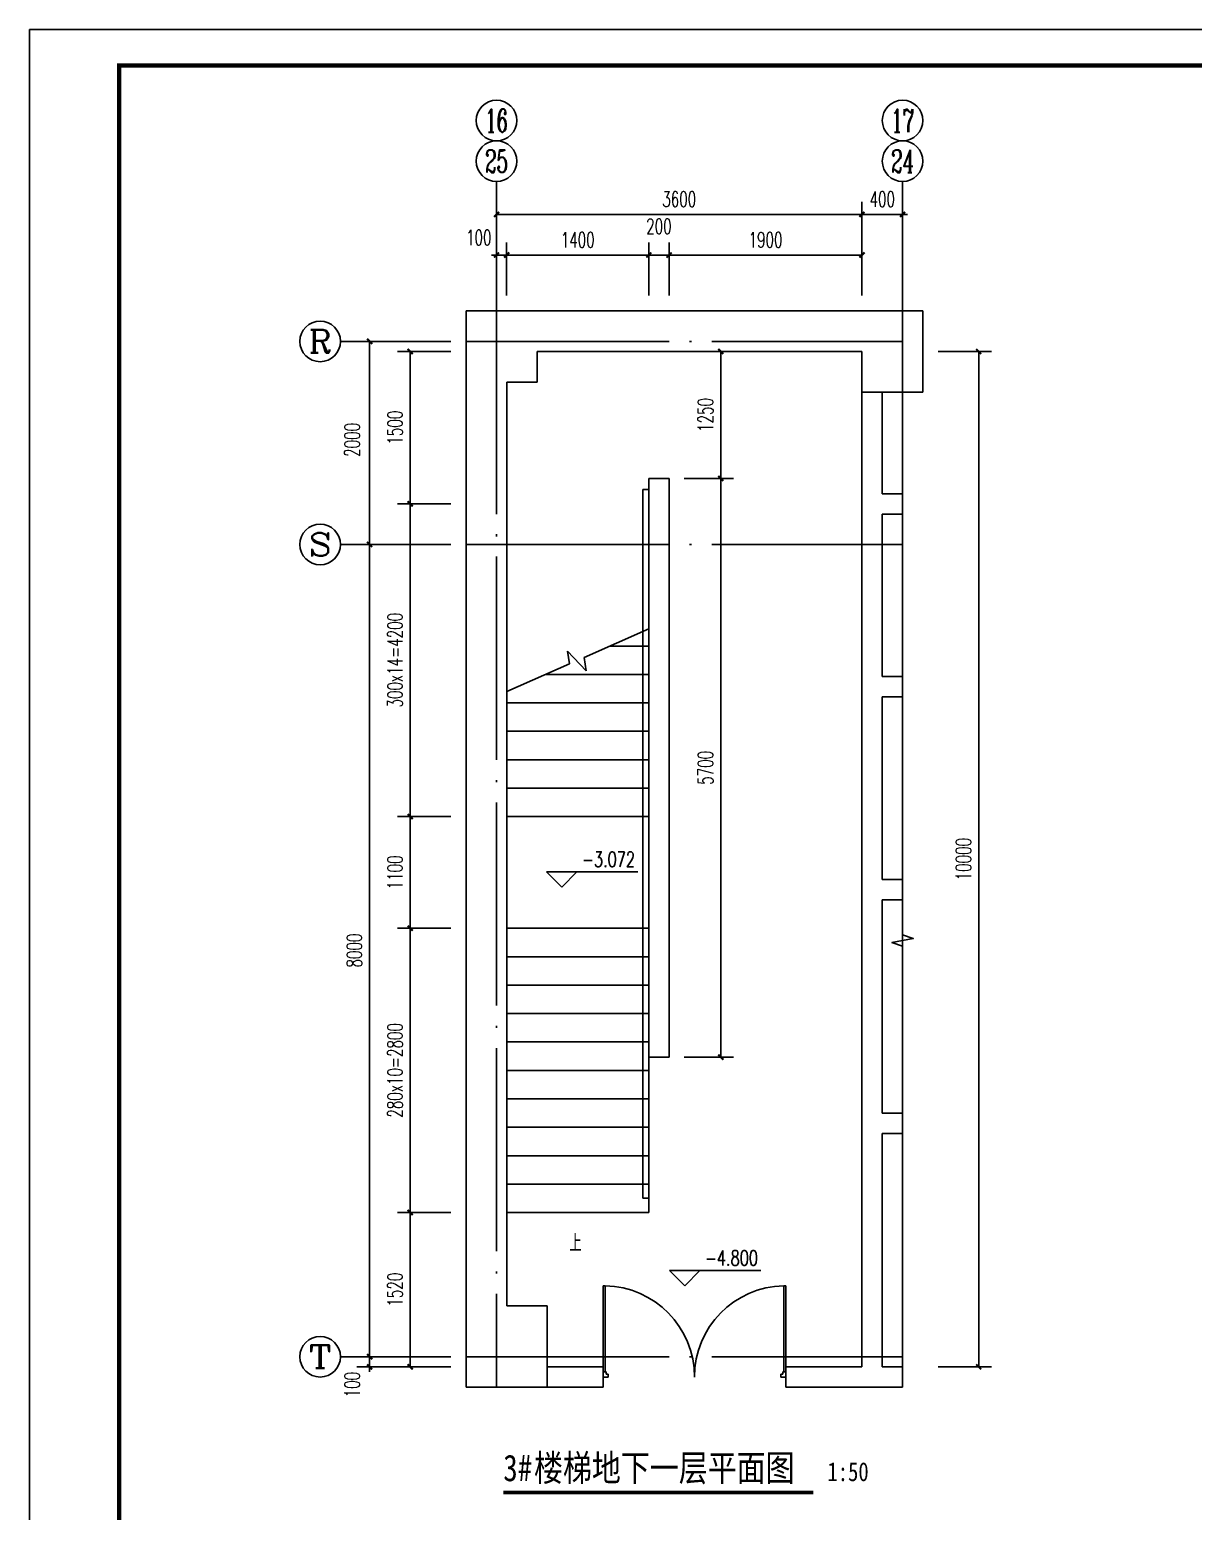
# Model space of a CAD drawing. Extents: x 239268 to 489116, y -316056 to -246175.
# Drawn here: x 418982 to 430446, y -260768 to -246175 of the extents above; entities that cross this region are included whole.
import ezdxf
from ezdxf.enums import TextEntityAlignment as Align

# ---------------------------------------------------------------- set-up
doc = ezdxf.new("R2010")
doc.units = 0
doc.header["$LTSCALE"] = 1000
doc.header["$MEASUREMENT"] = 0
doc.linetypes.add('DOTE', pattern=[2.42, 2, -0.2, 0.02, -0.2])
doc.layers.get('0').update_dxf_attribs({"linetype": 'CONTINUOUS'})
doc.layers.get('Defpoints').update_dxf_attribs({"color": 6, "linetype": 'CONTINUOUS'})
for name, color, linetype in [('A-墙线', 2, 'CONTINUOUS'), ('A-门', 167, 'CONTINUOUS'), ('AXIS', 3, 'CONTINUOUS'), ('AXIS_TEXT', 7, 'CONTINUOUS'), ('COLUMN', 2, 'CONTINUOUS'), ('DIM_ELEV', 3, 'CONTINUOUS'), ('DIM_SYMB', 3, 'CONTINUOUS'), ('DOTE', 26, 'DOTE'), ('PUB_TEXT', 7, 'CONTINUOUS'), ('STAIR', 4, 'CONTINUOUS'), ('WALL', 2, 'CONTINUOUS'), ('图框', 85, 'CONTINUOUS')]:
    doc.layers.add(name, color=color, linetype=linetype)
doc.styles.add('_TCH_AXIS', font='COMPLEX', dxfattribs={"bigfont": 'GBCBIG'})
doc.styles.add('_TCH_DIM', font='SIMPLEX', dxfattribs={"bigfont": 'GBCBIG'})
doc.styles.add('COMPLEX', font='COMPLEX')
doc.styles.add('DIM_FONT', font='SIMPLEX.shx', dxfattribs={"width": 0.65})
doc.styles.add('房间名称', font='SIMHEI.TTF', dxfattribs={"width": 0.8})
doc.dimstyles.new('DIMN50', dxfattribs={"dimscale": 0.5, "dimtxt": 300, "dimasz": 100, "dimexe": 250, "dimexo": 300, "dimgap": 150, "dimtad": 1, "dimdec": 0, "dimzin": 0, "dimdsep": 46, "dimtxsty": 'DIM_FONT', "dimblk": 'ARCHTICK', "dimcen": 0.09, "dimclrt": 7, "dimazin": 2, "dimtfac": 1, "dimtdec": 0, "dimtix": 1, "dimtmove": 2, "dimatfit": 3, "dimfxl": 0, "dimtolj": 1, "dimtzin": 0, "dimarcsym": 0})

# ---------------------------------------------------------------- blocks, each defined once
blk = doc.blocks.new('m1800')
at = {"layer": 'A-墙线'}
for p, q in [((-900, -100), (-900, 100)), ((900, -100), (900, 100))]:
    blk.add_line(p, q, dxfattribs=at)
at = {"layer": 'A-门'}
for p, q in [((-900, 900), (-900, 0)), ((-900, 900), (-880, 900)), ((-880, 900), (-880, 50)), ((880, 900), (880, 50)), ((900, 900), (880, 900)), ((900, 900), (900, 0)), ((-900, 50), (-870, 50)), ((-900, 0), (-850, 0)), ((-870, 50), (-870, 30)), ((-870, 30), (-850, 30)), ((-850, 30), (-850, 0)), ((850, 30), (850, 0)), ((870, 30), (850, 30)), ((900, 0), (850, 0)), ((870, 50), (870, 30)), ((900, 50), (870, 50))]:
    blk.add_line(p, q, dxfattribs=at)
for centre, start, end in [((-900, 0), 0, 88.7267), ((900, 0), 91.2733, 180)]:
    blk.add_arc(centre, 900, start, end, dxfattribs=at)
blk = doc.blocks.new('TJAD_TK_A0')
at = {"layer": '图框'}
for p in [(2162, 399.3), (973, -441.7)]:
    blk.add_line(p, (973, 399.3), dxfattribs=at)
at = {"layer": '图框', "const_width": 1.2}
blk.add_lwpolyline([(2152, -431.7), (2152, 389.3), (998, 389.3), (998, -431.7)], close=True, dxfattribs=at)
blk = doc.blocks.new('_ArchTick')
at = {"color": 0, "linetype": 'ByBlock', "const_width": 0.4}
blk.add_lwpolyline([(-0.5, -0.5), (0.5, 0.5)], dxfattribs=at)
blk = doc.blocks.new('*D238')
at = {"layer": 'AXIS', "color": 0, "lineweight": -2}
for p, q in [((425431, -250595), (425915, -250595)), ((425790, -256295), (425790, -250595)), ((425431, -256295), (425915, -256295))]:
    blk.add_line(p, q, dxfattribs=at)
at = {"layer": 'Defpoints', "color": 0}
for p in [(425281, -250595), (425790, -250595), (425281, -256295)]:
    blk.add_point(p, dxfattribs=at)
at = {"layer": 'AXIS', "color": 0, "lineweight": -2, "xscale": 50, "yscale": 50, "zscale": 50}
for p, rotation in [((425790, -250595), 90), ((425790, -256295), 270)]:
    blk.add_blockref('_ArchTick', p, dxfattribs=dict(at, rotation=rotation))
at = {"layer": 'AXIS', "color": 7, "insert": (425640, -253445), "char_height": 150, "attachment_point": 5, "rotation": 90, "style": 'DIM_FONT'}
blk.add_mtext('\\A1;5700', dxfattribs=at)
blk = doc.blocks.new('*D239')
at = {"layer": 'AXIS', "color": 0, "lineweight": -2}
for p, q in [((425431, -249345), (425915, -249345)), ((425790, -250595), (425790, -249345)), ((425431, -250595), (425915, -250595))]:
    blk.add_line(p, q, dxfattribs=at)
at = {"layer": 'Defpoints', "color": 0}
for p in [(425281, -249345), (425790, -249345), (425281, -250595)]:
    blk.add_point(p, dxfattribs=at)
at = {"layer": 'AXIS', "color": 0, "lineweight": -2, "xscale": 50, "yscale": 50, "zscale": 50}
for p, rotation in [((425790, -249345), 90), ((425790, -250595), 270)]:
    blk.add_blockref('_ArchTick', p, dxfattribs=dict(at, rotation=rotation))
at = {"layer": 'AXIS', "color": 7, "insert": (425640, -249970), "char_height": 150, "attachment_point": 5, "rotation": 90, "style": 'DIM_FONT'}
blk.add_mtext('\\A1;1250', dxfattribs=at)
blk = doc.blocks.new('*D272')
at = {"layer": 'AXIS', "color": 0, "lineweight": -2}
for p, q in [((427931, -249345), (428456, -249345)), ((428331, -259345), (428331, -249345)), ((427931, -259345), (428456, -259345))]:
    blk.add_line(p, q, dxfattribs=at)
at = {"layer": 'Defpoints', "color": 0}
for p in [(427781, -249345), (428331, -249345), (427781, -259345)]:
    blk.add_point(p, dxfattribs=at)
at = {"layer": 'AXIS', "color": 0, "lineweight": -2, "xscale": 50, "yscale": 50, "zscale": 50}
for p, rotation in [((428331, -249345), 90), ((428331, -259345), 270)]:
    blk.add_blockref('_ArchTick', p, dxfattribs=dict(at, rotation=rotation))
at = {"layer": 'AXIS', "color": 7, "insert": (428181, -254345), "char_height": 150, "attachment_point": 5, "rotation": 90, "style": 'DIM_FONT'}
blk.add_mtext('\\A1;10000', dxfattribs=at)
blk = doc.blocks.new('*D273')
at = {"layer": 'AXIS', "color": 0, "lineweight": -2}
for p, q in [((423131, -259245), (422206, -259245)), ((422331, -259245), (422331, -259195)), ((422331, -259345), (422331, -259245)), ((423131, -259345), (422206, -259345)), ((422331, -259345), (422331, -259395))]:
    blk.add_line(p, q, dxfattribs=at)
at = {"layer": 'Defpoints', "color": 0}
for p in [(422331, -259245), (423281, -259245), (423281, -259345)]:
    blk.add_point(p, dxfattribs=at)
at = {"layer": 'AXIS', "color": 0, "lineweight": -2, "xscale": 50, "yscale": 50, "zscale": 50}
for p, rotation in [((422331, -259245), 270), ((422331, -259345), 90)]:
    blk.add_blockref('_ArchTick', p, dxfattribs=dict(at, rotation=rotation))
at = {"layer": 'AXIS', "color": 7, "insert": (422159, -259520), "char_height": 150, "attachment_point": 5, "rotation": 90, "style": 'DIM_FONT'}
blk.add_mtext('\\A1;100', dxfattribs=at)
blk = doc.blocks.new('*D274')
at = {"layer": 'AXIS', "color": 0, "lineweight": -2}
for p, q in [((423131, -251245), (422206, -251245)), ((422331, -259245), (422331, -251245)), ((423131, -259245), (422206, -259245))]:
    blk.add_line(p, q, dxfattribs=at)
at = {"layer": 'Defpoints', "color": 0}
for p in [(422331, -251245), (423281, -251245), (423281, -259245)]:
    blk.add_point(p, dxfattribs=at)
at = {"layer": 'AXIS', "color": 0, "lineweight": -2, "xscale": 50, "yscale": 50, "zscale": 50}
for p, rotation in [((422331, -251245), 90), ((422331, -259245), 270)]:
    blk.add_blockref('_ArchTick', p, dxfattribs=dict(at, rotation=rotation))
at = {"layer": 'AXIS', "color": 7, "insert": (422181, -255245), "char_height": 150, "attachment_point": 5, "rotation": 90, "style": 'DIM_FONT'}
blk.add_mtext('\\A1;8000', dxfattribs=at)
blk = doc.blocks.new('*D275')
at = {"layer": 'AXIS', "color": 0, "lineweight": -2}
for p, q in [((423131, -249245), (422206, -249245)), ((422331, -251245), (422331, -249245)), ((423131, -251245), (422206, -251245))]:
    blk.add_line(p, q, dxfattribs=at)
at = {"layer": 'Defpoints', "color": 0}
for p in [(422331, -249245), (423281, -249245), (423281, -251245)]:
    blk.add_point(p, dxfattribs=at)
at = {"layer": 'AXIS', "color": 0, "lineweight": -2, "xscale": 50, "yscale": 50, "zscale": 50}
for p, rotation in [((422331, -249245), 90), ((422331, -251245), 270)]:
    blk.add_blockref('_ArchTick', p, dxfattribs=dict(at, rotation=rotation))
at = {"layer": 'AXIS', "color": 7, "insert": (422159, -250216), "char_height": 150, "attachment_point": 5, "rotation": 90, "style": 'DIM_FONT'}
blk.add_mtext('\\A1;2000', dxfattribs=at)
blk = doc.blocks.new('*D276')
at = {"layer": 'AXIS', "color": 0, "lineweight": -2}
for p, q in [((423131, -257825), (422606, -257825)), ((422731, -259345), (422731, -257825)), ((423131, -259345), (422606, -259345))]:
    blk.add_line(p, q, dxfattribs=at)
at = {"layer": 'Defpoints', "color": 0}
for p in [(422731, -257825), (423281, -257825), (423281, -259345)]:
    blk.add_point(p, dxfattribs=at)
at = {"layer": 'AXIS', "color": 0, "lineweight": -2, "xscale": 50, "yscale": 50, "zscale": 50}
for p, rotation in [((422731, -257825), 90), ((422731, -259345), 270)]:
    blk.add_blockref('_ArchTick', p, dxfattribs=dict(at, rotation=rotation))
at = {"layer": 'AXIS', "color": 7, "insert": (422581, -258585), "char_height": 150, "attachment_point": 5, "rotation": 90, "style": 'DIM_FONT'}
blk.add_mtext('\\A1;1520', dxfattribs=at)
blk = doc.blocks.new('*D277')
at = {"layer": 'AXIS', "color": 0, "lineweight": -2}
for p, q in [((423131, -255025), (422606, -255025)), ((422731, -257825), (422731, -255025)), ((423131, -257825), (422606, -257825))]:
    blk.add_line(p, q, dxfattribs=at)
at = {"layer": 'Defpoints', "color": 0}
for p in [(422731, -255025), (423281, -255025), (423281, -257825)]:
    blk.add_point(p, dxfattribs=at)
at = {"layer": 'AXIS', "color": 0, "lineweight": -2, "xscale": 50, "yscale": 50, "zscale": 50}
for p, rotation in [((422731, -255025), 90), ((422731, -257825), 270)]:
    blk.add_blockref('_ArchTick', p, dxfattribs=dict(at, rotation=rotation))
at = {"layer": 'AXIS', "color": 7, "insert": (422581, -256425), "char_height": 150, "attachment_point": 5, "rotation": 90, "style": 'DIM_FONT'}
blk.add_mtext('\\A1;280x10=2800', dxfattribs=at)
blk = doc.blocks.new('*D278')
at = {"layer": 'AXIS', "color": 0, "lineweight": -2}
for p, q in [((423131, -253925), (422606, -253925)), ((422731, -255025), (422731, -253925)), ((423131, -255025), (422606, -255025))]:
    blk.add_line(p, q, dxfattribs=at)
at = {"layer": 'Defpoints', "color": 0}
for p in [(422731, -253925), (423281, -253925), (423281, -255025)]:
    blk.add_point(p, dxfattribs=at)
at = {"layer": 'AXIS', "color": 0, "lineweight": -2, "xscale": 50, "yscale": 50, "zscale": 50}
for p, rotation in [((422731, -253925), 90), ((422731, -255025), 270)]:
    blk.add_blockref('_ArchTick', p, dxfattribs=dict(at, rotation=rotation))
at = {"layer": 'AXIS', "color": 7, "insert": (422581, -254475), "char_height": 150, "attachment_point": 5, "rotation": 90, "style": 'DIM_FONT'}
blk.add_mtext('\\A1;1100', dxfattribs=at)
blk = doc.blocks.new('*D279')
at = {"layer": 'AXIS', "color": 0, "lineweight": -2}
for p, q in [((423131, -250845), (422606, -250845)), ((422731, -253925), (422731, -250845)), ((423131, -253925), (422606, -253925))]:
    blk.add_line(p, q, dxfattribs=at)
at = {"layer": 'Defpoints', "color": 0}
for p in [(422731, -250845), (423281, -250845), (423281, -253925)]:
    blk.add_point(p, dxfattribs=at)
at = {"layer": 'AXIS', "color": 0, "lineweight": -2, "xscale": 50, "yscale": 50, "zscale": 50}
for p, rotation in [((422731, -250845), 90), ((422731, -253925), 270)]:
    blk.add_blockref('_ArchTick', p, dxfattribs=dict(at, rotation=rotation))
at = {"layer": 'AXIS', "color": 7, "insert": (422581, -252385), "char_height": 150, "attachment_point": 5, "rotation": 90, "style": 'DIM_FONT'}
blk.add_mtext('\\A1;300x14=4200', dxfattribs=at)
blk = doc.blocks.new('*D280')
at = {"layer": 'AXIS', "color": 0, "lineweight": -2}
for p, q in [((423131, -249345), (422606, -249345)), ((422731, -250845), (422731, -249345)), ((423131, -250845), (422606, -250845))]:
    blk.add_line(p, q, dxfattribs=at)
at = {"layer": 'Defpoints', "color": 0}
for p in [(422731, -249345), (423281, -249345), (423281, -250845)]:
    blk.add_point(p, dxfattribs=at)
at = {"layer": 'AXIS', "color": 0, "lineweight": -2, "xscale": 50, "yscale": 50, "zscale": 50}
for p, rotation in [((422731, -249345), 90), ((422731, -250845), 270)]:
    blk.add_blockref('_ArchTick', p, dxfattribs=dict(at, rotation=rotation))
at = {"layer": 'AXIS', "color": 7, "insert": (422581, -250095), "char_height": 150, "attachment_point": 5, "rotation": 90, "style": 'DIM_FONT'}
blk.add_mtext('\\A1;1500', dxfattribs=at)
blk = doc.blocks.new('*D294')
at = {"layer": 'AXIS', "color": 0, "lineweight": -2}
for p, q in [((423581, -248395), (423581, -247870)), ((427181, -248395), (427181, -247870)), ((423581, -247995), (427181, -247995))]:
    blk.add_line(p, q, dxfattribs=at)
at = {"layer": 'Defpoints', "color": 0}
for p in [(427181, -247995), (423581, -248545), (427181, -248545)]:
    blk.add_point(p, dxfattribs=at)
at = {"layer": 'AXIS', "color": 0, "lineweight": -2, "xscale": 50, "yscale": 50, "zscale": 50, "rotation": 180}
blk.add_blockref('_ArchTick', (423581, -247995), dxfattribs=at)
at = {"layer": 'AXIS', "color": 0, "lineweight": -2, "xscale": 50, "yscale": 50, "zscale": 50}
blk.add_blockref('_ArchTick', (427181, -247995), dxfattribs=at)
at = {"layer": 'AXIS', "color": 7, "insert": (425381, -247845), "char_height": 150, "attachment_point": 5, "style": 'DIM_FONT'}
blk.add_mtext('\\A1;3600', dxfattribs=at)
blk = doc.blocks.new('*D295')
at = {"layer": 'AXIS', "color": 0, "lineweight": -2}
for p, q in [((427181, -248395), (427181, -247870)), ((427581, -248395), (427581, -247870)), ((427181, -247995), (427131, -247995)), ((427181, -247995), (427581, -247995)), ((427581, -247995), (427631, -247995))]:
    blk.add_line(p, q, dxfattribs=at)
at = {"layer": 'Defpoints', "color": 0}
for p in [(427581, -247995), (427181, -248545), (427581, -248545)]:
    blk.add_point(p, dxfattribs=at)
at = {"layer": 'AXIS', "color": 0, "lineweight": -2, "xscale": 50, "yscale": 50, "zscale": 50}
blk.add_blockref('_ArchTick', (427181, -247995), dxfattribs=at)
at = {"layer": 'AXIS', "color": 0, "lineweight": -2, "xscale": 50, "yscale": 50, "zscale": 50, "rotation": 180}
blk.add_blockref('_ArchTick', (427581, -247995), dxfattribs=at)
at = {"layer": 'AXIS', "color": 7, "insert": (427381, -247845), "char_height": 150, "attachment_point": 5, "style": 'DIM_FONT'}
blk.add_mtext('\\A1;400', dxfattribs=at)
blk = doc.blocks.new('*D296')
at = {"layer": 'AXIS', "color": 0, "lineweight": -2}
for p, q in [((423581, -248795), (423581, -248270)), ((423681, -248795), (423681, -248270)), ((423581, -248395), (423531, -248395)), ((423581, -248395), (423681, -248395)), ((423681, -248395), (423731, -248395))]:
    blk.add_line(p, q, dxfattribs=at)
at = {"layer": 'Defpoints', "color": 0}
for p in [(423681, -248395), (423581, -248945), (423681, -248945)]:
    blk.add_point(p, dxfattribs=at)
at = {"layer": 'AXIS', "color": 0, "lineweight": -2, "xscale": 50, "yscale": 50, "zscale": 50}
blk.add_blockref('_ArchTick', (423581, -248395), dxfattribs=at)
at = {"layer": 'AXIS', "color": 0, "lineweight": -2, "xscale": 50, "yscale": 50, "zscale": 50, "rotation": 180}
blk.add_blockref('_ArchTick', (423681, -248395), dxfattribs=at)
at = {"layer": 'AXIS', "color": 7, "insert": (423406, -248223), "char_height": 150, "attachment_point": 5, "style": 'DIM_FONT'}
blk.add_mtext('\\A1;100', dxfattribs=at)
blk = doc.blocks.new('*D297')
at = {"layer": 'AXIS', "color": 0, "lineweight": -2}
for p, q in [((423681, -248795), (423681, -248270)), ((425081, -248795), (425081, -248270)), ((423681, -248395), (425081, -248395))]:
    blk.add_line(p, q, dxfattribs=at)
at = {"layer": 'Defpoints', "color": 0}
for p in [(425081, -248395), (423681, -248945), (425081, -248945)]:
    blk.add_point(p, dxfattribs=at)
at = {"layer": 'AXIS', "color": 0, "lineweight": -2, "xscale": 50, "yscale": 50, "zscale": 50, "rotation": 180}
blk.add_blockref('_ArchTick', (423681, -248395), dxfattribs=at)
at = {"layer": 'AXIS', "color": 0, "lineweight": -2, "xscale": 50, "yscale": 50, "zscale": 50}
blk.add_blockref('_ArchTick', (425081, -248395), dxfattribs=at)
at = {"layer": 'AXIS', "color": 7, "insert": (424381, -248245), "char_height": 150, "attachment_point": 5, "style": 'DIM_FONT'}
blk.add_mtext('\\A1;1400', dxfattribs=at)
blk = doc.blocks.new('*D298')
at = {"layer": 'AXIS', "color": 0, "lineweight": -2}
for p, q in [((425081, -248795), (425081, -248270)), ((425281, -248795), (425281, -248270)), ((425081, -248395), (425281, -248395))]:
    blk.add_line(p, q, dxfattribs=at)
at = {"layer": 'Defpoints', "color": 0}
for p in [(425281, -248395), (425081, -248945), (425281, -248945)]:
    blk.add_point(p, dxfattribs=at)
at = {"layer": 'AXIS', "color": 0, "lineweight": -2, "xscale": 50, "yscale": 50, "zscale": 50, "rotation": 180}
blk.add_blockref('_ArchTick', (425081, -248395), dxfattribs=at)
at = {"layer": 'AXIS', "color": 0, "lineweight": -2, "xscale": 50, "yscale": 50, "zscale": 50}
blk.add_blockref('_ArchTick', (425281, -248395), dxfattribs=at)
at = {"layer": 'AXIS', "color": 7, "insert": (425181, -248112), "char_height": 150, "attachment_point": 5, "style": 'DIM_FONT'}
blk.add_mtext('\\A1;200', dxfattribs=at)
blk = doc.blocks.new('*D299')
at = {"layer": 'AXIS', "color": 0, "lineweight": -2}
for p, q in [((425281, -248795), (425281, -248270)), ((427181, -248795), (427181, -248270)), ((425281, -248395), (427181, -248395))]:
    blk.add_line(p, q, dxfattribs=at)
at = {"layer": 'Defpoints', "color": 0}
for p in [(427181, -248395), (425281, -248945), (427181, -248945)]:
    blk.add_point(p, dxfattribs=at)
at = {"layer": 'AXIS', "color": 0, "lineweight": -2, "xscale": 50, "yscale": 50, "zscale": 50, "rotation": 180}
blk.add_blockref('_ArchTick', (425281, -248395), dxfattribs=at)
at = {"layer": 'AXIS', "color": 0, "lineweight": -2, "xscale": 50, "yscale": 50, "zscale": 50}
blk.add_blockref('_ArchTick', (427181, -248395), dxfattribs=at)
at = {"layer": 'AXIS', "color": 7, "insert": (426231, -248245), "char_height": 150, "attachment_point": 5, "style": 'DIM_FONT'}
blk.add_mtext('\\A1;1900', dxfattribs=at)
blk = doc.blocks.new('_AXISO')
blk.add_circle((0, 0), 0.5)
at = {"layer": 'AXIS_TEXT', "style": 'COMPLEX', "width": 1.041667}
blk.add_attdef('A', text='', height=0.56, dxfattribs=at).set_placement((-0.25, -0.28), (0.25, -0.28), align=Align.FIT)

msp = doc.modelspace()

# ---------------------------------------------------------------- linework, layer by layer
at = {"layer": 'A-墙线'}
for p, q in [((427181.3, -249545.5), (427181.3, -259345.5)), ((427381.3, -249745.5), (427381.3, -250745.5)), ((425081.3, -250595.5), (425281.3, -250595.5)), ((425081.3, -256295.5), (425081.3, -250595.5)), ((425281.3, -256295.5), (425281.3, -250595.5)), ((427581.3, -250745.5), (427381.3, -250745.5)), ((427381.3, -250945.5), (427381.3, -252545.5)), ((427581.3, -250945.5), (427381.3, -250945.5)), ((427581.3, -252545.5), (427381.3, -252545.5)), ((427381.3, -252745.5), (427381.3, -254545.5)), ((427581.3, -252745.5), (427381.3, -252745.5)), ((427581.3, -254545.5), (427381.3, -254545.5)), ((427381.3, -254745.5), (427381.3, -256845.5)), ((427581.3, -254745.5), (427381.3, -254745.5)), ((425081.3, -256295.5), (425281.3, -256295.5)), ((427581.3, -256845.5), (427381.3, -256845.5)), ((427381.3, -257045.5), (427381.3, -259345.5)), ((427581.3, -257045.5), (427381.3, -257045.5)), ((424631.3, -259345.5), (424081.3, -259345.5)), ((427181.3, -259345.5), (426431.3, -259345.5)), ((427581.3, -259345.5), (427381.3, -259345.5)), ((424631.3, -259545.5), (424081.3, -259545.5)), ((427581.3, -259545.5), (426431.3, -259545.5))]:
    msp.add_line(p, q, dxfattribs=at)
at = {"layer": 'AXIS'}
for p, q in [((423581.3, -247270.5), (423581.3, -247270.5)), ((427581.3, -247270.5), (427581.3, -247270.5)), ((423581.3, -248945.5), (423581.3, -247670.5)), ((427581.3, -248945.5), (427581.3, -247670.5)), ((422731.3, -249245.5), (422043.8, -249245.5)), ((422731.3, -251245.5), (422043.8, -251245.5)), ((422731.3, -259245.5), (422043.8, -259245.5))]:
    msp.add_line(p, q, dxfattribs=at)
at = {"layer": 'COLUMN'}
for p, q in [((423981.3, -248945.5), (423281.3, -248945.5)), ((423281.3, -248945.5), (423281.3, -249645.5)), ((427781.3, -248945.5), (427181.3, -248945.5)), ((427781.3, -248945.5), (427781.3, -248945.5)), ((427781.3, -249745.5), (427781.3, -248945.5)), ((423981.3, -249645.5), (423981.3, -249345.5)), ((427181.3, -249345.5), (427181.3, -249745.5)), ((423681.3, -249645.5), (423981.3, -249645.5)), ((427181.3, -249745.5), (427781.3, -249745.5)), ((423281.3, -258745.5), (423281.3, -259545.5)), ((424081.3, -258745.5), (423681.3, -258745.5)), ((424081.3, -259545.5), (424081.3, -258745.5)), ((423281.3, -259545.5), (424081.3, -259545.5))]:
    msp.add_line(p, q, dxfattribs=at)
at = {"layer": 'DIM_ELEV'}
for p, q in [((424223.6, -254621), (424073.6, -254471)), ((424073.6, -254471), (424973.6, -254471)), ((424223.6, -254621), (424373.6, -254471)), ((425434.7, -258546.6), (425284.7, -258396.6)), ((425284.7, -258396.6), (426184.7, -258396.6)), ((425434.7, -258546.6), (425584.7, -258396.6))]:
    msp.add_line(p, q, dxfattribs=at)
at = {"layer": 'DIM_SYMB'}
msp.add_lwpolyline([(427581.3, -250745.5), (427581.3, -255089.2), (427686.3, -255127.4), (427476.3, -255164.5), (427581.3, -255201.7), (427581.3, -259545.5)], dxfattribs=at)
msp.add_lwpolyline([(424351.3, -257825.5, 0, 0, 0), (424351.3, -252675.5, 40, 0, 0), (424351.3, -252525.5, 0, 0, 0)], format="xyseb", dxfattribs=at)
at = {"layer": 'DIM_SYMB', "const_width": 35}
msp.add_lwpolyline([(423647.8, -260582.2), (426700.9, -260582.2)], dxfattribs=at)
at = {"layer": 'DOTE'}
for p, q in [((423581.3, -248945.5), (423581.3, -259545.5)), ((427581.3, -248945.5), (427581.3, -259545.5)), ((423281.3, -249245.5), (427581.3, -249245.5)), ((423281.3, -251245.5), (427581.3, -251245.5)), ((423281.3, -259245.5), (427581.3, -259245.5))]:
    msp.add_line(p, q, dxfattribs=at)
at = {"layer": 'STAIR'}
for p, q in [((425021.3, -253925.5), (425021.3, -250705.5)), ((425021.3, -250705.5), (425081.3, -250705.5)), ((425081.3, -253925.5), (425081.3, -250705.5)), ((425081.3, -252077.5), (424445.3, -252357.3)), ((425081.3, -253925.5), (425081.3, -252077.5)), ((424465.8, -252490.8), (424279.8, -252296.5)), ((424279.8, -252296.5), (424299.1, -252421.7)), ((424699.5, -252245.5), (425081.3, -252245.5)), ((424299.1, -252421.7), (423681.3, -252693.5)), ((424445.3, -252357.3), (424465.8, -252490.8)), ((424063.1, -252525.5), (425081.3, -252525.5)), ((423681.3, -253925.5), (423681.3, -252693.5)), ((423681.3, -252805.5), (425081.3, -252805.5)), ((423681.3, -253085.5), (425081.3, -253085.5)), ((423681.3, -253365.5), (425081.3, -253365.5)), ((423681.3, -253645.5), (425081.3, -253645.5)), ((423681.3, -253925.5), (425081.3, -253925.5)), ((425021.3, -257683.1), (425021.3, -253925.5)), ((425021.3, -253925.5), (425081.3, -253925.5)), ((425021.3, -253925.5), (425081.3, -253925.5)), ((425081.3, -257683.1), (425081.3, -253925.5)), ((423681.3, -257825.5), (423681.3, -255025.5)), ((423681.3, -255025.5), (425081.3, -255025.5)), ((425081.3, -257825.5), (425081.3, -255025.5)), ((423681.3, -255305.5), (425081.3, -255305.5)), ((423681.3, -255585.5), (425081.3, -255585.5)), ((423681.3, -255865.5), (425081.3, -255865.5)), ((423681.3, -256145.5), (425081.3, -256145.5)), ((423681.3, -256425.5), (425081.3, -256425.5)), ((423681.3, -256705.5), (425081.3, -256705.5)), ((423681.3, -256985.5), (425081.3, -256985.5)), ((423681.3, -257265.5), (425081.3, -257265.5)), ((423681.3, -257545.5), (425081.3, -257545.5)), ((425021.3, -257683.1), (425081.3, -257683.1)), ((423681.3, -257825.5), (425081.3, -257825.5))]:
    msp.add_line(p, q, dxfattribs=at)
at = {"layer": 'WALL'}
for p, q in [((427181.3, -248945.5), (423981.3, -248945.5)), ((427181.3, -249345.5), (423981.3, -249345.5)), ((423281.3, -249645.5), (423281.3, -258745.5)), ((423681.3, -249645.5), (423681.3, -258745.5))]:
    msp.add_line(p, q, dxfattribs=at)
at = {"layer": '图框', "color": 1}
msp.add_lwpolyline([(419864.8, -246528.2), (457793.2, -246528.2), (457793.2, -275521.9), (419864.8, -275521.9)], close=True, dxfattribs=at)

# ---------------------------------------------------------------- block references
at = {"layer": 'A-门'}
msp.add_blockref('m1800', (425531.3, -259445.5), dxfattribs=at)
at = {"layer": 'AXIS'}
ref = msp.add_blockref('_AXISO', (423581.3, -247070.5), dxfattribs=dict(at, xscale=400, yscale=400, zscale=400))
ref.add_attrib('A', '16', dxfattribs={"layer": 'AXIS_TEXT', "height": 226.27, "style": '_TCH_AXIS', "width": 0.724138}).set_placement((423468.2, -247183.6), (423694.4, -247183.6), align=Align.FIT)
ref = msp.add_blockref('_AXISO', (427581.3, -247070.5), dxfattribs=dict(at, xscale=400, yscale=400, zscale=400))
ref.add_attrib('A', '17', dxfattribs={"layer": 'AXIS_TEXT', "height": 226.27, "style": '_TCH_AXIS', "width": 0.724138}).set_placement((427468.2, -247183.6), (427694.4, -247183.6), align=Align.FIT)
ref = msp.add_blockref('_AXISO', (423581.3, -247470.5), dxfattribs=dict(at, xscale=400, yscale=400, zscale=400))
ref.add_attrib('A', '25', dxfattribs={"layer": 'AXIS_TEXT', "height": 226.27, "style": '_TCH_AXIS', "width": 0.617647}).set_placement((423468.2, -247583.6), (423694.4, -247583.6), align=Align.FIT)
ref = msp.add_blockref('_AXISO', (427581.3, -247470.5), dxfattribs=dict(at, xscale=400, yscale=400, zscale=400))
ref.add_attrib('A', '24', dxfattribs={"layer": 'AXIS_TEXT', "height": 226.27, "style": '_TCH_AXIS', "width": 0.583333}).set_placement((427468.2, -247583.6), (427694.4, -247583.6), align=Align.FIT)
ref = msp.add_blockref('_AXISO', (421843.8, -249245.5), dxfattribs=dict(at, xscale=400, yscale=400, zscale=400))
ref.add_attrib('A', 'R', dxfattribs={"layer": 'AXIS_TEXT', "height": 226.3, "style": '_TCH_AXIS', "width": 1.166667}).set_placement((421730.7, -249358.6), (421956.9, -249358.6), align=Align.FIT)
ref = msp.add_blockref('_AXISO', (421843.8, -251245.5), dxfattribs=dict(at, xscale=400, yscale=400, zscale=400))
ref.add_attrib('A', 'S', dxfattribs={"layer": 'AXIS_TEXT', "height": 226.3, "style": '_TCH_AXIS', "width": 1.5}).set_placement((421730.7, -251358.6), (421956.9, -251358.6), align=Align.FIT)
ref = msp.add_blockref('_AXISO', (421843.8, -259245.5), dxfattribs=dict(at, xscale=400, yscale=400, zscale=400))
ref.add_attrib('A', 'T', dxfattribs={"layer": 'AXIS_TEXT', "height": 226.3, "style": '_TCH_AXIS', "width": 1.4}).set_placement((421730.7, -259358.6), (421956.9, -259358.6), align=Align.FIT)
at = {"layer": '图框', "xscale": 35.31510107015492, "yscale": 35.31510107015492, "zscale": 35.31510107015458}
msp.add_blockref('TJAD_TK_A0', (384620.3, -260276.3), dxfattribs=at)

# ---------------------------------------------------------------- texts
at = {"layer": 'PUB_TEXT'}
for s, height, style, width, p in [('-3.072', 148.75, '_TCH_DIM', 0.705882, (424423.6, -254421)), ('-4.800', 148.75, '_TCH_DIM', 0.705882, (425634.7, -258346.6)), ('楼梯地下一层平面图', 261.39, '房间名称', 0.8, (423950.2, -260470.8)), ('3#', 261.39, '房间名称', 0.8, (423647.8, -260470.8)), ('1:50', 186.71, '房间名称', 0.8, (426840.9, -260470.8))]:
    msp.add_text(s, height=height, dxfattribs=dict(at, style=style, width=width)).set_placement(p)
at = {"layer": 'PUB_TEXT', "style": '_TCH_DIM'}
msp.add_text('上', height=168.8, dxfattribs=at).set_placement((424299.2, -258210.5))

# ---------------------------------------------------------------- dimensions: what is measured, and where the dimension line sits
at = {"layer": 'AXIS'}
for p1, p2, distance, picture, middle in [((423581.3, -248545.5), (427181.3, -248545.5), 550, '*D294', (425381.3, -247845.5)), ((427181.3, -248545.5), (427581.3, -248545.5), 550, '*D295', (427381.3, -247845.5)), ((423681.3, -248945.5), (425081.3, -248945.5), 550, '*D297', (424381.3, -248245.5)), ((425281.3, -248945.5), (427181.3, -248945.5), 550, '*D299', (426231.3, -248245.5)), ((423281.3, -250845.5), (423281.3, -249345.5), 550, '*D280', (422581.3, -250095.5)), ((425281.3, -250595.5), (425281.3, -249345.5), -508.8, '*D239', (425640.1, -249970.5)), ((427781.3, -259345.5), (427781.3, -249345.5), -550, '*D272', (428181.3, -254345.5)), ((425281.3, -256295.5), (425281.3, -250595.5), -508.8, '*D238', (425640.1, -253445.5)), ((423281.3, -259245.5), (423281.3, -251245.5), 950, '*D274', (422181.3, -255245.5)), ((423281.3, -255025.5), (423281.3, -253925.5), 550, '*D278', (422581.3, -254475.5)), ((423281.3, -259345.5), (423281.3, -257825.5), 550, '*D276', (422581.3, -258585.5))]:
    dim = msp.add_aligned_dim(p1=p1, p2=p2, distance=distance, dimstyle='DIMN50', dxfattribs=at)
    dim.commit()
    dim.dimension.update_dxf_attribs({"geometry": picture, "text_midpoint": middle})
for base, p1, p2, angle, picture, middle in [((425281.3, -248395.5), (425081.3, -248945.5), (425281.3, -248945.5), 0, '*D298', (425181.3, -248111.7)), ((423681.3, -248395.5), (423581.3, -248945.5), (423681.3, -248945.5), 0, '*D296', (423406.3, -248223)), ((422331.3, -249245.5), (423281.3, -251245.5), (423281.3, -249245.5), 90.00002, '*D275', (422158.8, -250216.5)), ((422331.3, -259245.5), (423281.3, -259345.5), (423281.3, -259245.5), 90.00002, '*D273', (422158.8, -259520.5))]:
    dim = msp.add_linear_dim(base=base, p1=p1, p2=p2, angle=angle, dimstyle='DIMN50', dxfattribs=at)
    dim.commit()
    dim.dimension.update_dxf_attribs({"geometry": picture, "text_midpoint": middle, "dimtype": 129})
for p1, p2, text, picture, middle in [((423281.3, -253925.5), (423281.3, -250845.5), '300x14=4200', '*D279', (422581.3, -252385.5)), ((423281.3, -257825.5), (423281.3, -255025.5), '280x10=2800', '*D277', (422581.3, -256425.5))]:
    dim = msp.add_aligned_dim(p1=p1, p2=p2, distance=550, text=text, dimstyle='DIMN50', dxfattribs=at)
    dim.commit()
    dim.dimension.update_dxf_attribs({"geometry": picture, "text_midpoint": middle})

doc.saveas('drawing.dxf')
